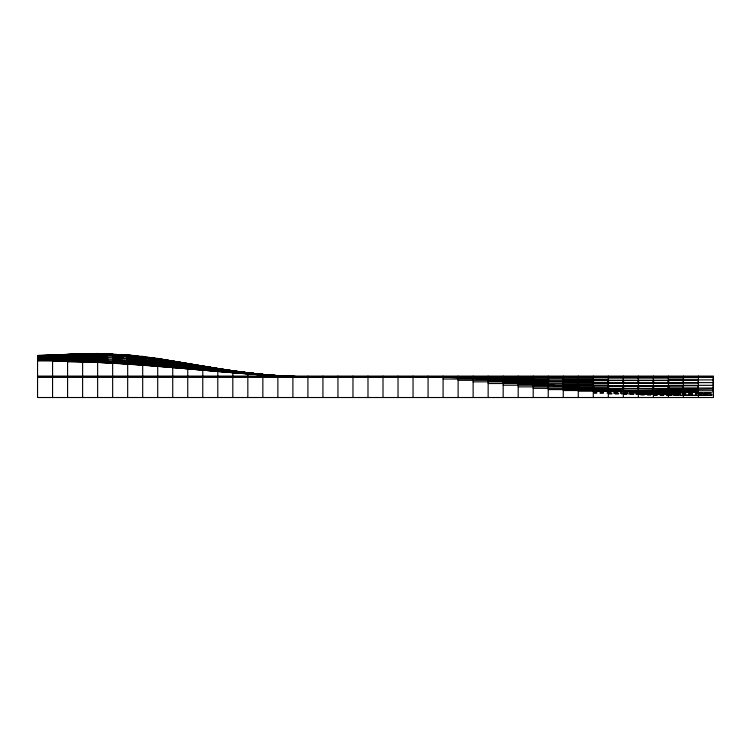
<?xml version="1.0" encoding="UTF-8"?>
<svg xmlns="http://www.w3.org/2000/svg" width="751" height="751" viewBox="0 0 751 751"><rect width="100%" height="100%" fill="white"/><g stroke="black" fill="none" stroke-linecap="round" stroke-linejoin="round"><path stroke-width="0.56" stroke-dasharray="3.75 2.82" d="M655.679 393.496L667.235 393.815L653.37 393.421L667.235 394.397L653.37 394.012L667.235 393.946L653.37 393.073L667.235 393.12L655.679 392.52L667.235 392.426M623.33 392.407L637.195 392.407M638.35 392.407L711.141 392.407M593.29 392.548L606.001 392.548M607.155 392.548L622.175 392.548M623.33 392.557L637.195 392.557L634.886 392.379M655.679 392.557L698.43 392.557M608.31 392.764L622.175 392.764M653.37 392.613L711.948 392.623M593.29 392.773L606.001 392.904M607.155 392.773L622.175 392.904M637.195 392.904L623.33 392.773L637.195 392.566M711.948 392.867L653.37 392.773L667.235 393.026M593.29 393.036L606.001 393.036M607.155 393.036L622.175 393.036M623.33 393.036L637.195 392.679M711.948 393.017L668.39 393.289M593.29 393.111L637.195 393.12M623.33 393.261L637.195 393.261M623.33 394.65L667.235 394.669L653.37 393.702L667.235 393.899L653.37 393.327L667.235 393.308M682.255 393.608L697.275 393.299M608.31 393.44L622.175 393.44M623.33 393.44L637.195 393.44M638.35 393.44L652.215 393.44L638.35 392.548L652.215 392.557L649.906 392.397M608.31 393.693L622.175 393.693M623.33 393.693L637.195 393.693M638.35 393.693L652.215 393.693L638.35 393.111M667.235 393.608L653.37 393.608L667.235 394.406L653.37 394.35M668.39 393.608L681.101 393.608M670.699 393.749L681.101 393.749M682.255 393.749L697.275 393.749M698.43 393.749L711.141 393.749M608.31 393.89L622.175 393.89M623.33 393.89L637.195 393.946M638.35 394.012L652.215 393.89L638.35 392.754L652.215 393.13L640.659 392.642M608.31 394.078L652.215 394.078L638.35 392.801L652.215 393.562L638.35 392.623L652.215 393.242L638.35 393.261L652.215 393.195L638.35 392.66L652.215 393.787M640.659 394.2L652.215 394.2M653.37 394.2L667.235 394.2L653.37 393.59L667.235 394.406L653.37 393.777M668.39 394.2L681.101 394.256M623.33 394.472L637.195 394.472M638.35 394.472L652.215 394.472M681.101 394.369L668.39 394.35L681.101 395.007L670.699 394.707M682.255 394.482L697.275 394.303M698.43 394.482L712.295 394.482L698.43 394.313M668.39 394.669L681.101 394.669M682.255 394.669L697.275 394.547M640.659 394.848L652.215 394.951M653.37 394.848L667.235 394.951M668.39 394.848L681.101 394.885L668.39 394.266L681.101 394.754L670.699 394.528M682.255 395.336L697.275 395.317L682.255 394.81L697.275 394.885M698.43 394.885L712.295 394.885L698.43 394.566M640.659 395.11L681.101 395.139M682.255 395.139L697.275 395.026M653.37 395.317L667.235 395.317M668.39 395.336L681.101 395.317M653.37 395.477L712.295 395.57L698.43 395.204M668.39 395.721L713.45 395.721M670.699 393.261L681.101 393.28L668.39 393.111L681.101 393.28L670.699 393.149M653.37 393.195L667.235 393.224M668.39 393.233L681.101 393.261M640.659 392.801L652.215 392.933L641.814 392.397M653.37 392.942L667.235 393.102M668.39 393.984L681.101 394.125L668.39 393.843M682.255 393.308L697.275 393.524M698.43 393.543L711.141 393.721M668.39 393.918L681.101 394.106L670.699 393.993M698.43 395.045L712.295 395.702M697.275 395.336L682.255 394.979L697.275 395.439M682.255 394.81L697.275 395.176M640.659 393.092L652.215 393.393L640.659 392.435M652.215 392.811L640.659 392.491L652.215 393.13M653.37 392.501L667.235 392.914M655.679 393.965L667.235 394.331L653.37 393.684L667.235 394.237M655.679 394.153L667.235 394.51M681.101 394.942L668.39 394.284M653.37 393.149L667.235 393.702M653.37 393.299L667.235 393.928M640.659 393.008L652.215 393.533L638.35 392.698L652.215 393.627M638.35 392.689L652.215 393.515M647.597 392.379L652.215 392.689M638.35 392.829L652.215 393.918M711.141 393.317L698.43 393.317L711.141 393.317M681.101 394.707L668.39 394.388L681.101 394.773M652.215 392.52L648.751 392.388L652.215 392.52M652.215 393.674L640.659 393.233L652.215 393.731M637.195 392.933L630.258 392.351L637.195 393.036"/><path stroke-width="1.13" d="M37.55 376.101L713.45 376.101L713.45 397.514L37.55 397.514L37.55 355.533L82.61 353.852L94.166 354.087M37.55 355.721L87.229 354.209M37.55 355.533L54.879 354.97L52.57 355.007L52.57 397.514M52.57 354.932L97.63 353.486L106.877 354.078M52.57 355.139L97.63 353.768L103.403 354.125M84.919 354.106L97.63 353.749L110.341 354.575M37.55 356.077L87.229 354.923M698.43 389.309C653.361 391.046 608.16 391.29 563.25 386.549C518.35 381.47 473.327 376.664 428.07 377.19M52.57 355.627L97.63 354.556L113.805 355.58M683.41 389.647C592.868 396.256 503.517 374.251 413.05 377.19M43.323 355.589L54.879 355.326L52.57 355.354M713.45 389.093L623.33 390.529L578.27 387.967L488.15 378.945L443.09 377.19M37.55 356.603L82.61 355.89L99.939 356.359M88.383 354.087L112.65 353.777L112.65 397.514M52.57 356.35L97.63 355.758L106.877 356.34M67.59 354.594L87.229 354.359M102.249 354.19L112.65 354.068L127.67 355.608M67.59 354.5L75.682 354.425L58.343 354.847L75.682 354.284L67.59 354.359L67.59 397.514M110.341 354.096L112.65 354.068M67.59 355.195L86.074 355.073M102.249 354.96L112.65 354.894L127.67 356.387M37.55 357.279L82.61 357.194L103.403 357.861M52.57 357.251L97.63 357.223L108.031 357.851M37.55 376.645L713.45 376.645M37.55 377.19L713.45 377.199M533.21 377.518L668.39 377.556M458.11 377.603L503.17 377.603M608.31 377.631L698.43 377.631M593.29 377.781L683.41 377.781M488.15 378.1L533.21 378.1M518.19 378.748L593.29 378.757M443.09 379.011L518.19 379.133M563.25 379.687L608.31 379.687M503.17 379.809L548.23 379.809M668.39 379.903L713.45 379.903M533.21 380.222L578.27 380.222M458.11 380.316L503.17 380.316M578.27 380.269L698.43 380.335M593.29 380.485L683.41 380.485M488.15 380.813L533.21 380.813M518.19 381.452L593.29 381.461M473.13 381.846L518.19 381.846M563.25 382.39L608.31 382.39M503.17 382.522L548.23 382.522M668.39 382.616L713.45 382.616M533.21 382.935L698.43 383.048M593.29 383.198L683.41 383.198M488.15 383.517L533.21 383.517M518.19 384.165L593.29 384.174M503.17 385.225L548.23 385.225M563.25 385.103L608.31 385.103M668.39 385.329L713.45 385.329M533.21 385.648L668.39 385.685M608.31 385.761L698.43 385.761M593.29 385.911L683.41 385.911M518.19 386.868L593.29 386.878M563.25 387.816L608.31 387.816M668.39 388.032L713.45 388.032M533.21 388.351L698.43 388.464M593.29 388.614L683.41 388.614M548.23 389.591L593.29 389.591M563.25 390.52L608.31 390.52M668.39 390.745L713.45 390.745M578.27 391.111L698.43 391.177M593.29 391.327L683.41 391.327M67.59 356.105L112.65 356.162L123.051 357.138M337.95 377.19C247.511 378.814 158.01 361.729 67.59 361.822M67.59 357.223L112.65 357.692L123.051 358.593M52.57 358.265L108.031 359.382M37.55 358.077L103.403 359.344M114.959 354.51L127.67 354.772L139.226 356.34M67.59 358.443L112.65 359.297L132.289 360.874M52.57 359.325L108.031 360.837M322.93 377.19C232.575 376.57 143.028 360.762 52.57 361.391M102.249 354.519L110.341 354.688M142.69 357.063L127.67 355.054L112.65 354.735L114.959 354.876M37.55 358.978L88.383 360.18M267.469 375.293L297.509 376.626L269.778 375.247L296.354 376.608M114.959 354.782L117.269 354.838M102.249 355.279L116.114 355.599M119.578 355.683L127.67 355.871L142.69 357.795M280.179 376.213L299.818 376.636L282.489 376.213M67.59 359.663L87.229 360.161M52.57 360.386L112.65 362.339L98.785 361.813M114.959 356.772L127.67 357.119L140.381 358.631M37.55 359.936L93.011 361.588M37.55 360.931C128.008 360.564 217.677 373.632 307.91 377.19M67.59 360.809L95.321 361.606M98.785 361.71L127.67 363.137M113.805 358.189L127.67 358.631L155.401 361.635M105.722 360.846L90.702 360.264L112.65 360.809L157.71 364.141L202.77 368.825M116.114 362.498L172.73 366.488L262.85 375.171M270.942 375.631L276.715 375.875M294.045 376.608L248.985 373.782M265.159 375.275L295.199 376.617M280.179 375.875L232.81 371.886L172.73 364.582L143.845 361.785L247.83 373.557L289.426 376.655L247.83 373.557M282.489 375.979L296.354 376.636M217.79 370.496L265.159 375.125M202.77 397.514L202.77 366.188L245.521 372.834L237.429 371.651L268.623 375.096L260.541 374.646M116.114 362.536L126.515 363.108M121.897 361.625L112.65 361.1L127.67 361.7L172.73 365.606L246.675 373.576M125.361 361.832L142.69 362.827L274.406 375.875M120.742 360.142L112.65 359.654L141.535 361.56M124.206 360.349L142.69 361.447L187.75 366.366M114.959 356.838L119.578 357.129M126.515 357.56L131.134 357.842L126.515 357.457M133.443 357.992L142.69 358.565L233.965 371.416M113.805 358.208L120.742 358.631M119.578 355.167L126.515 355.608M131.134 355.899C179.555 360.151 226.99 372.477 275.561 375.875L270.942 375.472M119.578 355.946L126.515 356.378M261.695 374.956L264.005 375.106M282.489 376.279L288.271 376.655C235.363 373.876 182.869 366.3 129.979 363.287L273.251 375.829M114.959 354.603L118.423 354.819M127.67 355.411L129.979 355.561L127.67 355.345M170.421 360.771L142.69 356.378L131.134 355.965M133.443 356.058L138.071 356.359M257.077 374.345L254.758 374.111L259.386 374.383L217.79 368.76L156.555 358.922M268.623 375.078L217.79 369.689L157.71 361.879M270.942 375.256L279.025 375.866M252.449 373.791L289.426 376.645L253.603 373.801M242.057 372.383L252.449 373.623L157.71 361.625L142.69 360.311M134.598 361.062L141.535 361.616M270.942 375.735L273.251 375.913M131.134 359.307L126.515 358.903C176.429 362.264 225.647 372.308 275.561 375.913M134.598 359.607L140.381 360.114M254.758 374.111L258.231 374.42M261.695 374.73L266.314 375.134L217.79 368.844L157.71 358.462L138.071 356.678M133.443 358.114L139.226 358.649M247.83 373.313L251.294 373.641M254.758 373.96L259.386 374.392L221.254 369.398M134.598 357.072L131.134 356.725L142.69 357.401L155.401 359.288M138.071 357.42L142.69 357.88M242.057 372.562L245.521 372.928L157.71 358.696L170.421 360.837M247.83 373.153L252.449 373.604L148.463 359.522L217.79 369.323L267.469 375.078M242.057 372.421L268.623 375.143L237.429 371.698L268.623 375.115M236.274 371.567L275.561 375.885L233.965 371.567M275.561 375.857L230.501 370.966M262.85 375.012L217.79 370.083L217.79 397.514M235.119 371.313L207.389 367.211L235.119 371.388L225.882 370.196M237.429 371.829L239.738 372.111M223.563 369.905L221.254 369.623L223.563 369.943M237.429 371.651L259.386 374.411M148.463 358.537L144.999 358.096L157.71 359.363L245.521 372.928M150.782 358.828L155.401 359.429M157.71 359.72L217.79 369.041L252.449 373.557M260.541 374.608L262.85 374.909L262.85 397.514M127.67 355.073L131.134 355.533M150.782 358.152L154.246 358.621L144.999 357.373M157.71 359.081L160.019 359.391M171.575 360.931L162.329 359.691L164.638 360.067M141.535 356.659L144.999 357.129M155.401 358.546L147.309 357.438L155.401 358.631M157.71 358.856L217.79 368.76L217.79 369.689M202.77 366.526L205.079 366.873M210.862 368.065L213.171 368.403M225.882 370.29L228.191 370.628M157.71 359.635L232.81 371.294L172.73 361.137L192.369 364.517M202.77 366.263L245.521 372.825M142.69 356.659L144.999 357.016M157.71 358.987L160.019 359.344M166.957 360.424L169.266 360.78M172.73 361.315L232.81 371.182M198.151 365.69L200.461 366.066L198.151 365.746M207.389 367.248L214.326 368.384M194.678 364.911L201.615 366.075M713.112 377.19L713.112 393.017M698.43 376.101L698.43 397.514M698.092 380.335L698.092 383.048M698.092 385.761L698.092 388.464M683.41 376.101L683.41 397.514M683.072 377.19L683.072 377.781M683.072 380.485L683.072 383.198M683.072 385.911L683.072 388.614M668.728 379.903L668.728 382.616M668.728 385.329L668.728 388.032M668.39 376.101L668.39 397.514M668.052 380.269L668.052 382.982M668.052 385.685L668.052 388.398M653.708 380.335L653.708 383.048M653.708 385.761L653.708 388.464M653.37 376.101L653.37 397.514M653.032 380.335L653.032 383.048M653.032 385.761L653.032 388.464M638.688 377.19L638.688 377.781M638.688 380.485L638.688 383.198M638.688 385.911L638.688 388.614M638.35 376.101L638.35 397.514M638.012 377.19L638.012 377.781M638.012 380.485L638.012 383.198M638.012 385.911L638.012 388.614M623.668 380.269L623.668 382.982M623.668 385.685L623.668 388.398M623.33 376.101L623.33 397.514M622.992 380.269L622.992 382.982M622.992 385.685L622.992 388.398M608.648 380.335L608.648 383.048M608.648 385.761L608.648 388.464M608.31 376.101L608.31 397.514M607.972 379.687L607.972 382.39M607.972 385.103L607.972 387.816M593.628 377.19L593.628 377.781M593.628 380.485L593.628 383.198M593.628 385.911L593.628 388.614M593.29 376.101L593.29 397.514M592.952 378.757L592.952 381.461M592.952 384.174L592.952 386.878M578.608 380.269L578.608 382.982M578.608 385.685L578.608 388.398M578.27 376.101L578.27 397.514M577.932 377.518L577.932 380.222M577.932 382.935L577.932 385.648M563.588 379.687L563.588 382.39M563.588 385.103L563.588 387.816M563.25 376.101L563.25 397.514M562.912 377.19L562.912 378.748M562.912 381.452L562.912 384.165M548.568 378.757L548.568 381.461M548.568 384.174L548.568 386.878M548.23 376.101L548.23 397.514M547.892 379.809L547.892 382.522M533.548 377.518L533.548 380.222M533.548 382.935L533.548 385.648M533.21 376.101L533.21 397.514M532.872 378.1L532.872 380.813M518.528 377.19L518.528 378.748M518.528 381.452L518.528 384.165M518.19 376.101L518.19 397.514M517.852 377.19L517.852 379.133M503.508 379.809L503.508 382.522M503.17 376.101L503.17 397.514M488.488 378.1L488.488 380.813M488.15 376.101L488.15 397.514M473.468 377.19L473.468 379.133M473.13 376.101L473.13 397.514M458.11 376.101L458.11 397.514M443.09 376.101L443.09 397.514M428.07 376.101L428.07 397.514M413.05 376.101L413.05 397.514M398.03 376.101L398.03 397.514M383.01 376.101L383.01 397.514M367.99 376.101L367.99 397.514M352.97 376.101L352.97 397.514M337.95 376.101L337.95 397.514M322.93 376.101L322.93 397.514M307.91 376.101L307.91 397.514M292.89 376.101L292.89 397.514M277.87 376.101L277.87 397.514M247.83 373.698L247.83 397.514M232.81 371.651L232.81 372.149M232.81 372.421L232.81 397.514M187.75 363.522L187.75 397.514M172.73 360.893L172.73 397.514M157.71 358.462L157.71 397.514M142.69 356.378L142.69 397.514M127.67 354.772L127.67 397.514M97.63 353.486L97.63 397.514M82.61 353.852L82.61 397.514M250.139 373.613L247.83 373.435L250.139 373.623M146.154 359.307L142.69 358.978L146.154 359.325"/></g></svg>
